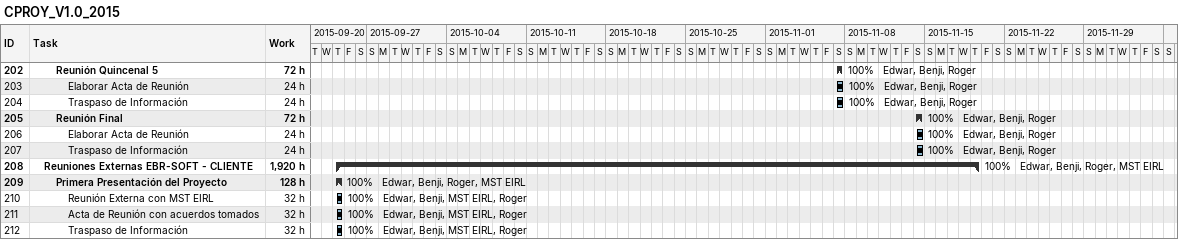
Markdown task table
CPROY_V1.0_2015

| ID | Level | Task | Start | Finish | Resources | % complete | Work (h) |
|---|---|---|---|---|---|---|---|
| 202 | 3 | **Reunión Quincenal 5** | 2015-11-07 | 2015-11-07 | Edwar, Benji, Roger | 100 | 72 |
| 203 | 4 | Elaborar Acta de Reunión | 2015-11-07 | 2015-11-07 | Edwar, Benji, Roger | 100 | 24 |
| 204 | 4 | Traspaso de Información | 2015-11-07 | 2015-11-07 | Edwar, Benji, Roger | 100 | 24 |
| 205 | 3 | **Reunión Final** | 2015-11-14 | 2015-11-14 | Edwar, Benji, Roger | 100 | 72 |
| 206 | 4 | Elaborar Acta de Reunión | 2015-11-14 | 2015-11-14 | Edwar, Benji, Roger | 100 | 24 |
| 207 | 4 | Traspaso de Información | 2015-11-14 | 2015-11-14 | Edwar, Benji, Roger | 100 | 24 |
| 208 | 2 | **Reuniones Externas EBR-SOFT - CLIENTE** | 2015-09-24 | 2015-11-19 | Edwar, Benji, Roger, MST EIRL | 100 | 1920 |
| 209 | 3 | **Primera Presentación del Proyecto** | 2015-09-24 | 2015-09-24 | Edwar, Benji, Roger, MST EIRL | 100 | 128 |
| 210 | 4 | Reunión Externa con MST EIRL | 2015-09-24 | 2015-09-24 | Edwar, Benji, MST EIRL, Roger | 100 | 32 |
| 211 | 4 | Acta de Reunión con acuerdos tomados | 2015-09-24 | 2015-09-24 | Edwar, Benji, MST EIRL, Roger | 100 | 32 |
| 212 | 4 | Traspaso de Información | 2015-09-24 | 2015-09-24 | Edwar, Benji, MST EIRL, Roger | 100 | 32 |
